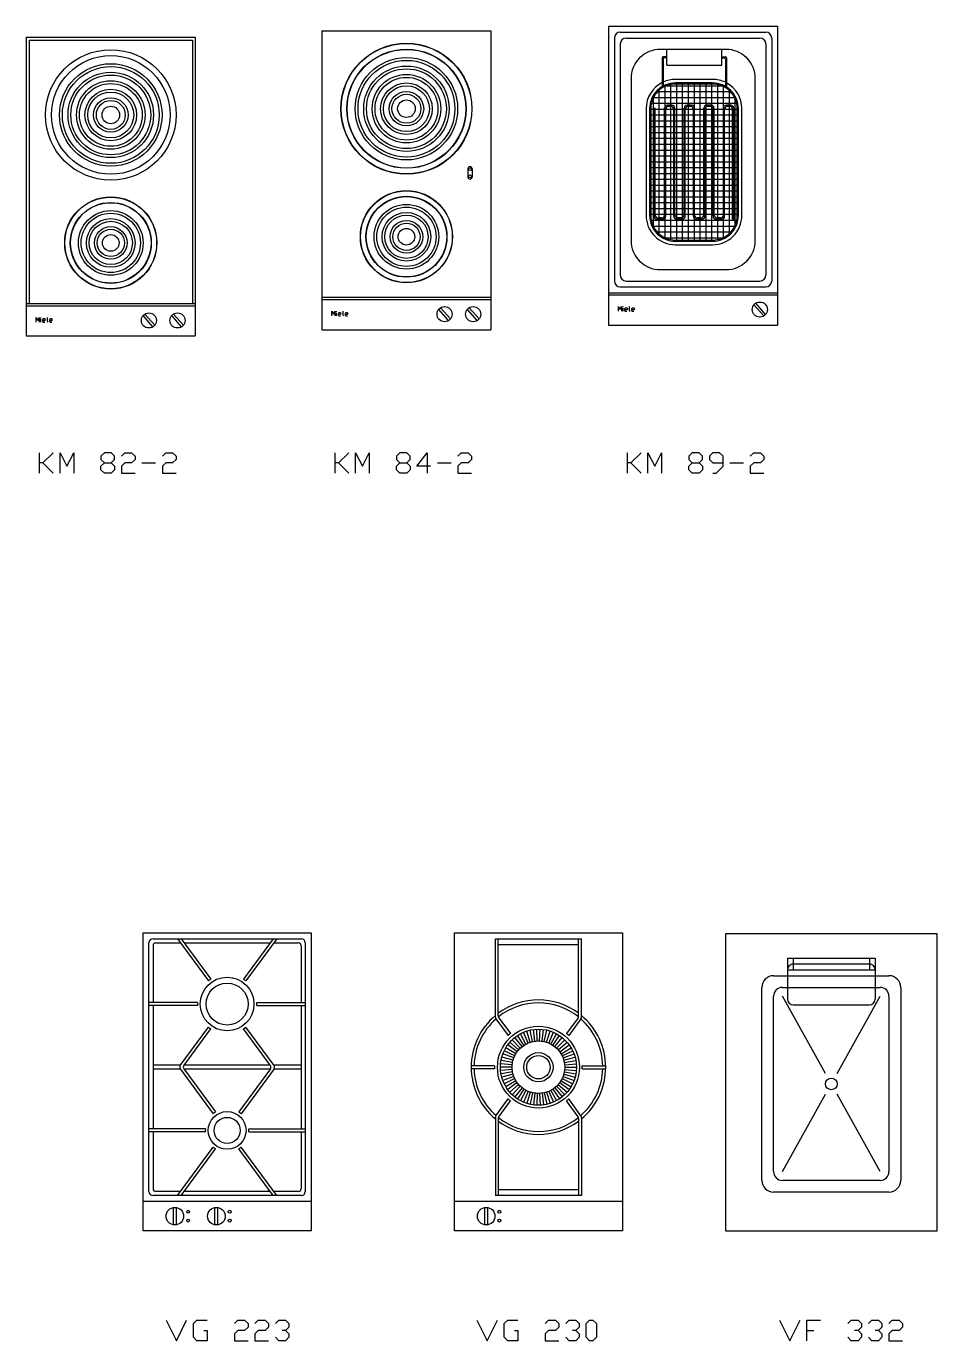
# Model space of a CAD drawing. Header units: inches. Extents: x 6 to 779, y -1361 to -812.
# Drawn here: x 608.1 to 763.7, y -1036.7 to -811.9 of the extents above; entities that cross this region are included whole.
import ezdxf

# ---------------------------------------------------------------- set-up
doc = ezdxf.new("R2010")
doc.units = ezdxf.units.IN
doc.header["$MEASUREMENT"] = 0
for name, color, linetype in [('CABS', 7, 'Continuous'), ('Text', 6, 'Continuous'), ('WALLS', 5, 'Continuous')]:
    doc.layers.add(name, color=color, linetype=linetype)

msp = doc.modelspace()

# ---------------------------------------------------------------- linework, layer by layer
at = {"layer": 'CABS', "color": 7}
for p, q in [((608.09, -813.74), (608.09, -864.86)), ((608.09, -813.74), (636.98, -813.74)), ((636.98, -813.74), (636.98, -864.86)), ((658.64, -812.68), (658.64, -863.79)), ((658.64, -812.68), (687.53, -812.68)), ((687.53, -812.68), (687.53, -863.79)), ((683.59, -836.26), (683.59, -837.67)), ((684.31, -836.26), (684.31, -837.67)), ((710.64, -855.46), (733.53, -855.46)), ((658.64, -858.25), (687.53, -858.25)), ((707.64, -857.46), (736.53, -857.46)), ((608.09, -859.31), (636.98, -859.31)), ((608.09, -864.86), (636.98, -864.86)), ((658.64, -863.79), (687.53, -863.79)), ((628.06, -1017.94), (628.06, -966.98)), ((628.06, -966.98), (656.79, -966.98)), ((629.06, -1011.23), (629.06, -968.68)), ((629.76, -967.98), (655.09, -967.98)), ((630.26, -968.68), (634.45, -968.68)), ((633.94, -967.98), (639.22, -975.19)), ((634.55, -967.98), (639.62, -974.9)), ((635.07, -968.68), (649.78, -968.68)), ((650.29, -967.98), (645.23, -974.9)), ((650.91, -967.98), (645.63, -975.19)), ((650.4, -968.68), (654.59, -968.68)), ((655.79, -968.68), (655.79, -1011.23)), ((656.79, -966.98), (656.79, -1017.94)), ((681.29, -1017.94), (681.29, -966.98)), ((681.29, -966.98), (710.02, -966.98)), ((688.29, -967.98), (703.02, -967.98)), ((688.29, -981.37), (688.29, -967.98)), ((688.79, -981.2), (688.79, -967.98)), ((688.79, -968.98), (702.52, -968.98)), ((702.52, -981.2), (702.52, -967.98)), ((703.02, -981.37), (703.02, -967.98)), ((710.02, -966.98), (710.02, -1017.94)), ((727.71, -1018.03), (727.71, -967.08)), ((727.71, -967.08), (763.75, -967.08)), ((763.75, -967.08), (763.75, -1018.03)), ((629.76, -969.18), (629.76, -978.9)), ((655.09, -969.18), (655.09, -978.9)), ((738.23, -971.3), (753.23, -971.3)), ((738.23, -971.3), (738.23, -978.3)), ((739.23, -971.3), (739.23, -973.3)), ((752.23, -971.3), (752.23, -973.3)), ((753.23, -971.3), (753.23, -978.3)), ((738.23, -973.3), (753.23, -973.3)), ((739.23, -972.3), (752.23, -972.3)), ((735.86, -974.3), (755.59, -974.3)), ((733.86, -1009.32), (733.86, -976.3)), ((735.86, -1007.82), (735.86, -977.8)), ((737.36, -976.3), (754.09, -976.3)), ((755.59, -977.8), (755.59, -1007.82)), ((757.59, -976.3), (757.59, -1009.32)), ((637.34, -978.9), (629.06, -978.9)), ((637.34, -979.4), (629.06, -979.4)), ((629.76, -979.4), (629.76, -1000.52)), ((647.51, -978.9), (655.79, -978.9)), ((647.51, -979.4), (655.79, -979.4)), ((655.09, -979.4), (655.09, -1000.52)), ((739.23, -979.3), (752.23, -979.3)), ((688.38, -981.66), (690.48, -984.53)), ((688.88, -981.5), (690.86, -984.19)), ((702.42, -981.5), (700.45, -984.19)), ((702.92, -981.66), (700.82, -984.53)), ((634.41, -989.66), (639.22, -983.1)), ((635.07, -989.61), (639.62, -983.4)), ((649.78, -989.61), (645.23, -983.4)), ((650.44, -989.66), (645.63, -983.1)), ((692.85, -986.44), (691.6, -984.88)), ((693.17, -986.2), (692.07, -984.53)), ((693.52, -986), (692.57, -984.24)), ((693.88, -985.82), (693.1, -983.98)), ((694.26, -985.68), (693.64, -983.78)), ((694.65, -985.57), (694.21, -983.62)), ((695.05, -985.5), (694.78, -983.52)), ((695.45, -985.46), (695.36, -983.47)), ((695.86, -985.46), (695.95, -983.47)), ((696.26, -985.5), (696.53, -983.52)), ((696.65, -985.57), (697.1, -983.62)), ((697.04, -985.68), (697.66, -983.78)), ((697.42, -985.82), (698.21, -983.98)), ((697.79, -986), (698.73, -984.24)), ((698.13, -986.2), (699.23, -984.53)), ((698.46, -986.44), (699.71, -984.88)), ((691.6, -988.01), (689.8, -987.14)), ((691.79, -987.65), (690.07, -986.63)), ((692.01, -987.31), (690.39, -986.14)), ((692.26, -987), (690.76, -985.68)), ((692.54, -986.71), (691.16, -985.26)), ((698.76, -986.71), (700.15, -985.26)), ((699.04, -987), (700.55, -985.68)), ((699.29, -987.31), (700.91, -986.14)), ((699.52, -987.65), (701.23, -986.63)), ((699.71, -988.01), (701.51, -987.14)), ((691.17, -989.56), (689.18, -989.38)), ((691.23, -989.16), (689.26, -988.8)), ((691.32, -988.76), (689.39, -988.23)), ((691.44, -988.38), (689.57, -987.68)), ((699.87, -988.38), (701.74, -987.68)), ((699.99, -988.76), (701.92, -988.23)), ((700.08, -989.16), (702.05, -988.8)), ((700.14, -989.56), (702.13, -989.38)), ((634.45, -989.61), (629.76, -989.61)), ((634.45, -990.31), (629.76, -990.31)), ((634.41, -990.26), (640.02, -997.92)), ((635.03, -990.26), (640.43, -997.62)), ((649.78, -989.61), (635.07, -989.61)), ((649.78, -990.31), (635.07, -990.31)), ((649.82, -990.26), (644.42, -997.62)), ((650.44, -990.26), (644.83, -997.92)), ((655.09, -989.61), (650.4, -989.61)), ((655.09, -990.31), (650.4, -990.31)), ((688.16, -989.71), (684.15, -989.71)), ((688.16, -990.21), (684.15, -990.21)), ((691.15, -989.96), (689.15, -989.96)), ((691.17, -990.36), (689.18, -990.54)), ((691.23, -990.76), (689.26, -991.12)), ((691.32, -991.16), (689.39, -991.69)), ((691.44, -991.54), (689.57, -992.24)), ((699.87, -991.54), (701.74, -992.24)), ((699.99, -991.16), (701.92, -991.69)), ((700.08, -990.76), (702.05, -991.12)), ((700.14, -990.36), (702.13, -990.54)), ((700.15, -989.96), (702.15, -989.96)), ((703.15, -989.71), (707.15, -989.71)), ((703.15, -990.21), (707.15, -990.21)), ((691.6, -991.91), (689.8, -992.78)), ((691.79, -992.27), (690.07, -993.29)), ((692.01, -992.6), (690.39, -993.78)), ((692.26, -992.92), (690.76, -994.24)), ((692.54, -993.21), (691.16, -994.66)), ((692.85, -993.48), (691.6, -995.04)), ((693.17, -993.72), (692.07, -995.38)), ((698.13, -993.72), (699.23, -995.38)), ((698.46, -993.48), (699.71, -995.04)), ((698.76, -993.21), (700.15, -994.66)), ((699.04, -992.92), (700.55, -994.24)), ((699.29, -992.6), (700.91, -993.78)), ((699.52, -992.27), (701.23, -993.29)), ((699.71, -991.91), (701.51, -992.78)), ((688.38, -998.26), (690.48, -995.39)), ((688.88, -998.42), (690.86, -995.73)), ((693.52, -993.92), (692.57, -995.68)), ((693.88, -994.1), (693.1, -995.94)), ((694.26, -994.24), (693.64, -996.14)), ((694.65, -994.35), (694.21, -996.3)), ((695.05, -994.42), (694.78, -996.4)), ((695.45, -994.46), (695.36, -996.45)), ((695.86, -994.46), (695.95, -996.45)), ((696.26, -994.42), (696.53, -996.4)), ((696.65, -994.35), (697.1, -996.3)), ((697.04, -994.24), (697.66, -996.14)), ((697.42, -994.1), (698.21, -995.94)), ((697.79, -993.92), (698.73, -995.68)), ((702.42, -998.42), (700.45, -995.73)), ((702.92, -998.26), (700.82, -995.39)), ((638.7, -1000.52), (629.06, -1000.52)), ((646.14, -1000.52), (655.79, -1000.52)), ((688.29, -998.55), (688.29, -1011.93)), ((688.79, -998.72), (688.79, -1011.93)), ((702.52, -998.72), (702.52, -1011.93)), ((703.02, -998.55), (703.02, -1011.93)), ((638.7, -1001.02), (629.06, -1001.02)), ((629.76, -1001.02), (629.76, -1010.73)), ((646.14, -1001.02), (655.79, -1001.02)), ((655.09, -1001.02), (655.09, -1010.73)), ((633.94, -1011.93), (640.02, -1003.63)), ((634.55, -1011.93), (640.43, -1003.92)), ((650.29, -1011.93), (644.42, -1003.92)), ((650.91, -1011.93), (644.83, -1003.63)), ((754.09, -1009.32), (737.36, -1009.32)), ((634.45, -1011.23), (630.26, -1011.23)), ((649.78, -1011.23), (635.07, -1011.23)), ((654.59, -1011.23), (650.4, -1011.23)), ((702.52, -1010.93), (688.79, -1010.93)), ((755.59, -1011.32), (735.86, -1011.32)), ((656.79, -1012.93), (628.06, -1012.93)), ((655.09, -1011.93), (629.76, -1011.93)), ((633.24, -1016.92), (633.24, -1013.96)), ((633.74, -1016.92), (633.74, -1013.96)), ((640.34, -1016.92), (640.34, -1013.96)), ((640.84, -1016.92), (640.84, -1013.96)), ((710.02, -1012.93), (681.29, -1012.93)), ((686.47, -1016.92), (686.47, -1013.96)), ((686.97, -1016.92), (686.97, -1013.96)), ((703.02, -1011.93), (688.29, -1011.93)), ((656.79, -1017.94), (628.06, -1017.94)), ((710.02, -1017.94), (681.29, -1017.94)), ((763.75, -1018.03), (727.71, -1018.03))]:
    msp.add_line(p, q, dxfattribs=at)
at = {"layer": 'CABS'}
for p, q in [((707.64, -811.89), (736.53, -811.89)), ((707.64, -811.89), (707.64, -863)), ((710.64, -813.89), (733.53, -813.89)), ((736.53, -811.89), (736.53, -863)), ((709.64, -814.89), (709.64, -854.46)), ((717.61, -818.51), (717.61, -815.84)), ((726.99, -818.51), (726.99, -815.84)), ((734.53, -814.89), (734.53, -854.46)), ((716.78, -817.3), (716.79, -822.2)), ((717.61, -817.1), (716.98, -817.1)), ((716.98, -817.5), (716.99, -822.09)), ((717.61, -817.3), (717.18, -817.3)), ((726.99, -817.1), (727.62, -817.1)), ((726.99, -817.3), (727.42, -817.3)), ((727.62, -817.5), (727.61, -822.15)), ((727.82, -817.3), (727.81, -822.27)), ((717.61, -818.51), (726.99, -818.51)), ((630.04, -863.03), (628.35, -861.12)), ((634.94, -863.03), (633.25, -861.12)), ((680.29, -862.23), (678.6, -860.32)), ((680.59, -861.96), (678.9, -860.06)), ((685.19, -862.23), (683.5, -860.32)), ((685.49, -861.96), (683.8, -860.06)), ((734.19, -861.44), (732.5, -859.53)), ((734.49, -861.17), (732.8, -859.27)), ((629.74, -863.29), (628.05, -861.39)), ((634.64, -863.29), (632.95, -861.39)), ((707.64, -863), (736.53, -863))]:
    msp.add_line(p, q, dxfattribs=at)
at = {"layer": 'CABS', "color": 8}
for p, q in [((708.64, -813.89), (708.64, -855.46)), ((709.64, -812.89), (734.53, -812.89)), ((735.53, -813.89), (735.53, -855.46)), ((608.59, -814.24), (608.59, -859.31)), ((608.59, -814.24), (636.48, -814.24)), ((636.48, -814.24), (636.48, -859.31)), ((716.25, -822.85), (716.25, -847.37)), ((717.25, -822.18), (717.25, -848.04)), ((717.25, -822.18), (717.25, -848.04)), ((727.09, -822.11), (717.4, -822.11)), ((718.25, -821.85), (718.25, -848.38)), ((719.25, -821.77), (719.25, -848.46)), ((720.25, -821.77), (720.25, -848.46)), ((721.25, -821.77), (721.25, -848.46)), ((722.25, -821.77), (722.25, -848.46)), ((723.25, -821.77), (723.25, -848.46)), ((724.25, -821.77), (724.25, -848.46)), ((725.25, -821.77), (725.25, -848.46)), ((726.25, -821.85), (726.25, -848.38)), ((727.25, -822.18), (727.25, -848.04)), ((728.25, -822.85), (728.25, -847.37)), ((729.54, -825.11), (714.95, -825.11)), ((715.25, -824.22), (715.25, -846.01)), ((729.2, -824.11), (715.3, -824.11)), ((728.51, -823.11), (715.98, -823.11)), ((729.25, -824.22), (729.25, -846.01)), ((729.63, -826.11), (714.86, -826.11)), ((729.63, -827.11), (714.86, -827.11)), ((729.63, -828.11), (714.86, -828.11)), ((729.63, -829.11), (714.86, -829.11)), ((729.63, -830.11), (714.86, -830.11)), ((729.63, -831.11), (714.86, -831.11)), ((729.63, -832.11), (714.86, -832.11)), ((729.63, -833.11), (714.86, -833.11)), ((729.63, -834.11), (714.86, -834.11)), ((729.63, -835.11), (714.86, -835.11)), ((729.63, -836.11), (714.86, -836.11)), ((729.63, -837.11), (714.86, -837.11)), ((729.63, -838.11), (714.86, -838.11)), ((729.63, -839.11), (714.86, -839.11)), ((729.63, -840.11), (714.86, -840.11)), ((729.63, -841.11), (714.86, -841.11)), ((729.63, -842.11), (714.86, -842.11)), ((729.63, -843.11), (714.86, -843.11)), ((729.63, -844.11), (714.86, -844.11)), ((729.54, -845.11), (714.95, -845.11)), ((729.2, -846.11), (715.3, -846.11)), ((728.51, -847.11), (715.98, -847.11)), ((727.09, -848.11), (717.4, -848.11)), ((709.64, -856.46), (734.53, -856.46)), ((658.64, -858.63), (687.53, -858.63)), ((707.64, -857.84), (736.53, -857.84)), ((608.09, -859.7), (636.98, -859.7))]:
    msp.add_line(p, q, dxfattribs=at)
at = {"layer": 'CABS', "color": 1}
for p, q in [((715.43, -844.38), (715.43, -825.88)), ((715.43, -825.88), (715.63, -825.88)), ((715.63, -844.18), (715.63, -825.88)), ((717.21, -844.18), (717.21, -825.88)), ((717.41, -844.38), (717.41, -826.08)), ((718.48, -825.38), (717.71, -825.38)), ((718.28, -825.58), (717.91, -825.58)), ((718.78, -844.38), (718.78, -826.08)), ((718.98, -844.18), (718.98, -825.88)), ((720.56, -844.18), (720.56, -825.88)), ((720.76, -844.38), (720.76, -826.08)), ((721.84, -825.38), (721.06, -825.38)), ((721.64, -825.58), (721.26, -825.58)), ((722.14, -844.38), (722.14, -826.08)), ((722.34, -844.18), (722.34, -825.88)), ((723.92, -844.18), (723.92, -825.88)), ((724.12, -844.38), (724.12, -826.08)), ((725.2, -825.38), (724.42, -825.38)), ((725, -825.58), (724.62, -825.58)), ((725.5, -844.38), (725.5, -826.08)), ((725.7, -844.18), (725.7, -825.88)), ((727.28, -844.18), (727.28, -825.88)), ((727.48, -844.38), (727.48, -826.08)), ((728.56, -825.38), (727.78, -825.38)), ((728.36, -825.58), (727.98, -825.58)), ((728.86, -844.88), (728.86, -826.08)), ((729.06, -844.88), (729.06, -825.88)), ((716.91, -844.88), (715.93, -844.88)), ((716.71, -844.68), (716.13, -844.68)), ((720.26, -844.88), (719.28, -844.88)), ((720.06, -844.68), (719.48, -844.68)), ((723.62, -844.88), (722.64, -844.88)), ((723.42, -844.68), (722.84, -844.68)), ((726.98, -844.88), (726, -844.88)), ((726.78, -844.68), (726.2, -844.68)), ((729.06, -844.88), (728.86, -844.88))]:
    msp.add_line(p, q, dxfattribs=at)
at = {"layer": 'CABS'}
for points in [[(716.48, -853.51), (727.73, -853.51, 0.414214), (732.73, -848.51), (732.73, -820.84, 0.414214), (727.73, -815.84), (716.48, -815.84, 0.414214), (711.48, -820.84), (711.48, -848.51, 0.414214)], [(719.06, -848.66), (725.43, -848.66, 0.414214), (729.83, -844.26), (729.83, -825.97, 0.414214), (725.43, -821.57), (719.06, -821.57, 0.414214), (714.66, -825.97), (714.66, -844.26, 0.414214)], [(719.06, -848.46), (725.43, -848.46, 0.414214), (729.63, -844.26), (729.63, -825.97, 0.414214), (725.43, -821.77), (719.06, -821.77, 0.414214), (714.86, -825.97), (714.86, -844.26, 0.414214)]]:
    msp.add_lwpolyline(points, format="xyb", close=True, dxfattribs=at)
for points in [[(716.79, -821.52, 0.281462), (714.06, -825.97), (714.06, -844.26, 0.414214), (719.06, -849.26), (725.43, -849.26, 0.414214), (730.43, -844.26), (730.43, -825.97, 0.275067), (727.81, -821.57, 0.275067)], [(727.61, -821.47, 0.11352), (725.43, -820.97), (719.06, -820.97, 0.107643), (716.98, -821.42)]]:
    msp.add_lwpolyline(points, format="xyb", dxfattribs=at)
at = {"layer": 'CABS', "color": 1}
for points in [[(660.33, -861.42, 0), (660.33, -860.62, 0)], [(660.33, -860.62, 0), (660.59, -861.15, 0)], [(660.59, -861.15, 0), (660.86, -860.62, 0)], [(660.86, -860.62, 0), (660.86, -861.42, 0)], [(661.13, -860.75, 0), (661.13, -860.62, 0)], [(661.13, -861.42, 0), (661.13, -860.89, 0)], [(661.53, -860.89, 0), (661.39, -861.02, 0)], [(661.39, -861.02, 0), (661.39, -861.29, 0)], [(661.39, -861.15, 0), (661.79, -861.15, 0)], [(661.79, -860.89, 0), (661.53, -860.89, 0)], [(661.93, -861.02, 0), (661.79, -860.89, 0)], [(661.79, -861.15, 0), (661.93, -861.02, 0)], [(662.19, -860.62, 0), (662.19, -861.29, 0)], [(662.73, -860.89, 0), (662.59, -861.02, 0)], [(662.59, -861.02, 0), (662.59, -861.29, 0)], [(662.59, -861.15, 0), (662.99, -861.15, 0)], [(662.99, -860.89, 0), (662.73, -860.89, 0)], [(663.13, -861.02, 0), (662.99, -860.89, 0)], [(662.99, -861.15, 0), (663.13, -861.02, 0)], [(709.33, -860.63, 0), (709.33, -859.83, 0)], [(709.33, -859.83, 0), (709.59, -860.36, 0)], [(709.59, -860.36, 0), (709.86, -859.83, 0)], [(709.86, -859.83, 0), (709.86, -860.63, 0)], [(710.13, -859.96, 0), (710.13, -859.83, 0)], [(710.13, -860.63, 0), (710.13, -860.09, 0)], [(710.53, -860.09, 0), (710.39, -860.23, 0)], [(710.39, -860.23, 0), (710.39, -860.49, 0)], [(710.39, -860.36, 0), (710.79, -860.36, 0)], [(710.39, -860.49, 0), (710.53, -860.63, 0)], [(710.79, -860.09, 0), (710.53, -860.09, 0)], [(710.53, -860.63, 0), (710.79, -860.63, 0)], [(710.93, -860.23, 0), (710.79, -860.09, 0)], [(710.79, -860.36, 0), (710.93, -860.23, 0)], [(711.19, -859.83, 0), (711.19, -860.49, 0)], [(711.19, -860.49, 0), (711.33, -860.63, 0)], [(711.73, -860.09, 0), (711.59, -860.23, 0)], [(711.59, -860.23, 0), (711.59, -860.49, 0)], [(711.59, -860.36, 0), (711.99, -860.36, 0)], [(711.59, -860.49, 0), (711.73, -860.63, 0)], [(711.99, -860.09, 0), (711.73, -860.09, 0)], [(711.73, -860.63, 0), (711.99, -860.63, 0)], [(712.13, -860.23, 0), (711.99, -860.09, 0)], [(711.99, -860.36, 0), (712.13, -860.23, 0)], [(609.78, -862.48, 0), (609.78, -861.68, 0)], [(609.78, -861.68, 0), (610.04, -862.22, 0)], [(610.04, -862.22, 0), (610.31, -861.68, 0)], [(610.31, -861.68, 0), (610.31, -862.48, 0)], [(610.58, -861.82, 0), (610.58, -861.68, 0)], [(610.58, -862.48, 0), (610.58, -861.95, 0)], [(610.98, -861.95, 0), (610.84, -862.08, 0)], [(610.84, -862.08, 0), (610.84, -862.35, 0)], [(610.84, -862.22, 0), (611.24, -862.22, 0)], [(610.84, -862.35, 0), (610.98, -862.48, 0)], [(611.24, -861.95, 0), (610.98, -861.95, 0)], [(610.98, -862.48, 0), (611.24, -862.48, 0)], [(611.38, -862.08, 0), (611.24, -861.95, 0)], [(611.24, -862.22, 0), (611.38, -862.08, 0)], [(611.64, -861.68, 0), (611.64, -862.35, 0)], [(611.64, -862.35, 0), (611.78, -862.48, 0)], [(612.18, -861.95, 0), (612.04, -862.08, 0)], [(612.04, -862.08, 0), (612.04, -862.35, 0)], [(612.04, -862.22, 0), (612.44, -862.22, 0)], [(612.04, -862.35, 0), (612.18, -862.48, 0)], [(612.44, -861.95, 0), (612.18, -861.95, 0)], [(612.18, -862.48, 0), (612.44, -862.48, 0)], [(612.58, -862.08, 0), (612.44, -861.95, 0)], [(612.44, -862.22, 0), (612.58, -862.08, 0)], [(661.39, -861.29, 0), (661.53, -861.42, 0)], [(661.53, -861.42, 0), (661.79, -861.42, 0)], [(662.19, -861.29, 0), (662.33, -861.42, 0)], [(662.59, -861.29, 0), (662.73, -861.42, 0)], [(662.73, -861.42, 0), (662.99, -861.42, 0)]]:
    msp.add_polyline3d(points, dxfattribs=at)
at = {"layer": 'CABS'}
for points in [[(610.35, -888.33, 0), (610.35, -884.83, 0)], [(612.69, -884.83, 0), (610.94, -886.58, 0)], [(613.85, -888.33, 0), (613.85, -884.83, 0)], [(613.85, -884.83, 0), (615.02, -887.16, 0)], [(615.02, -887.16, 0), (616.19, -884.83, 0)], [(616.19, -884.83, 0), (616.19, -888.33, 0)], [(621.44, -884.83, 0), (620.85, -885.41, 0)], [(620.85, -885.41, 0), (620.85, -886, 0)], [(622.6, -884.83, 0), (621.44, -884.83, 0)], [(623.19, -885.41, 0), (622.6, -884.83, 0)], [(623.19, -886, 0), (623.19, -885.41, 0)], [(624.35, -885.41, 0), (624.94, -884.83, 0)], [(624.94, -884.83, 0), (626.1, -884.83, 0)], [(626.1, -884.83, 0), (626.69, -885.41, 0)], [(626.69, -885.41, 0), (626.69, -886, 0)], [(631.35, -885.41, 0), (631.94, -884.83, 0)], [(631.94, -884.83, 0), (633.1, -884.83, 0)], [(633.1, -884.83, 0), (633.69, -885.41, 0)], [(633.69, -885.41, 0), (633.69, -886, 0)], [(660.88, -888.33, 0), (660.88, -884.83, 0)], [(663.21, -884.83, 0), (661.46, -886.58, 0)], [(664.38, -888.33, 0), (664.38, -884.83, 0)], [(664.38, -884.83, 0), (665.55, -887.16, 0)], [(665.55, -887.16, 0), (666.71, -884.83, 0)], [(666.71, -884.83, 0), (666.71, -888.33, 0)], [(671.96, -884.83, 0), (671.38, -885.41, 0)], [(671.38, -885.41, 0), (671.38, -886, 0)], [(673.13, -884.83, 0), (671.96, -884.83, 0)], [(673.71, -885.41, 0), (673.13, -884.83, 0)], [(673.71, -886, 0), (673.71, -885.41, 0)], [(674.88, -887.16, 0), (676.63, -884.83, 0)], [(676.63, -884.83, 0), (676.63, -888.33, 0)], [(681.88, -885.41, 0), (682.46, -884.83, 0)], [(682.46, -884.83, 0), (683.63, -884.83, 0)], [(683.63, -884.83, 0), (684.21, -885.41, 0)], [(684.21, -885.41, 0), (684.21, -886, 0)], [(710.88, -888.33, 0), (710.88, -884.83, 0)], [(713.21, -884.83, 0), (711.46, -886.58, 0)], [(714.38, -888.33, 0), (714.38, -884.83, 0)], [(714.38, -884.83, 0), (715.54, -887.16, 0)], [(715.54, -887.16, 0), (716.71, -884.83, 0)], [(716.71, -884.83, 0), (716.71, -888.33, 0)], [(721.96, -884.83, 0), (721.38, -885.41, 0)], [(721.38, -885.41, 0), (721.38, -886, 0)], [(723.13, -884.83, 0), (721.96, -884.83, 0)], [(723.71, -885.41, 0), (723.13, -884.83, 0)], [(723.71, -886, 0), (723.71, -885.41, 0)], [(725.46, -884.83, 0), (724.88, -885.41, 0)], [(724.88, -885.41, 0), (724.88, -886, 0)], [(726.63, -884.83, 0), (725.46, -884.83, 0)], [(727.21, -885.41, 0), (726.63, -884.83, 0)], [(727.21, -887.16, 0), (727.21, -885.41, 0)], [(731.88, -885.41, 0), (732.46, -884.83, 0)], [(732.46, -884.83, 0), (733.63, -884.83, 0)], [(733.63, -884.83, 0), (734.21, -885.41, 0)], [(734.21, -885.41, 0), (734.21, -886, 0)], [(610.94, -886.58, 0), (610.35, -886.58, 0)], [(610.94, -886.58, 0), (612.69, -888.33, 0)], [(620.85, -886, 0), (621.44, -886.58, 0)], [(620.85, -887.16, 0), (621.44, -886.58, 0)], [(620.85, -887.75, 0), (620.85, -887.16, 0)], [(621.44, -888.33, 0), (620.85, -887.75, 0)], [(621.44, -886.58, 0), (622.6, -886.58, 0)], [(622.6, -886.58, 0), (623.19, -886, 0)], [(622.6, -886.58, 0), (623.19, -887.16, 0)], [(623.19, -887.75, 0), (622.6, -888.33, 0)], [(623.19, -887.16, 0), (623.19, -887.75, 0)], [(624.94, -886.58, 0), (624.35, -887.16, 0)], [(624.35, -887.16, 0), (624.35, -888.33, 0)], [(626.1, -886.58, 0), (624.94, -886.58, 0)], [(626.69, -886, 0), (626.1, -886.58, 0)], [(627.85, -886.58, 0), (630.19, -886.58, 0)], [(631.94, -886.58, 0), (631.35, -887.16, 0)], [(631.35, -887.16, 0), (631.35, -888.33, 0)], [(633.1, -886.58, 0), (631.94, -886.58, 0)], [(633.69, -886, 0), (633.1, -886.58, 0)], [(661.46, -886.58, 0), (660.88, -886.58, 0)], [(661.46, -886.58, 0), (663.21, -888.33, 0)], [(671.38, -886, 0), (671.96, -886.58, 0)], [(671.38, -887.16, 0), (671.96, -886.58, 0)], [(671.38, -887.75, 0), (671.38, -887.16, 0)], [(671.96, -888.33, 0), (671.38, -887.75, 0)], [(671.96, -886.58, 0), (673.13, -886.58, 0)], [(673.13, -886.58, 0), (673.71, -886, 0)], [(673.13, -886.58, 0), (673.71, -887.16, 0)], [(673.71, -887.75, 0), (673.13, -888.33, 0)], [(673.71, -887.16, 0), (673.71, -887.75, 0)], [(677.21, -887.16, 0), (674.88, -887.16, 0)], [(678.38, -886.58, 0), (680.71, -886.58, 0)], [(682.46, -886.58, 0), (681.88, -887.16, 0)], [(681.88, -887.16, 0), (681.88, -888.33, 0)], [(683.63, -886.58, 0), (682.46, -886.58, 0)], [(684.21, -886, 0), (683.63, -886.58, 0)], [(711.46, -886.58, 0), (710.88, -886.58, 0)], [(711.46, -886.58, 0), (713.21, -888.33, 0)], [(721.38, -886, 0), (721.96, -886.58, 0)], [(721.38, -887.16, 0), (721.96, -886.58, 0)], [(721.38, -887.75, 0), (721.38, -887.16, 0)], [(721.96, -888.33, 0), (721.38, -887.75, 0)], [(721.96, -886.58, 0), (723.13, -886.58, 0)], [(723.13, -886.58, 0), (723.71, -886, 0)], [(723.13, -886.58, 0), (723.71, -887.16, 0)], [(723.71, -887.75, 0), (723.13, -888.33, 0)], [(723.71, -887.16, 0), (723.71, -887.75, 0)], [(724.88, -886, 0), (725.46, -886.58, 0)], [(725.46, -886.58, 0), (727.21, -886.58, 0)], [(726.04, -888.33, 0), (727.21, -887.16, 0)], [(728.38, -886.58, 0), (730.71, -886.58, 0)], [(732.46, -886.58, 0), (731.88, -887.16, 0)], [(731.88, -887.16, 0), (731.88, -888.33, 0)], [(733.63, -886.58, 0), (732.46, -886.58, 0)], [(734.21, -886, 0), (733.63, -886.58, 0)], [(622.6, -888.33, 0), (621.44, -888.33, 0)], [(624.35, -888.33, 0), (626.69, -888.33, 0)], [(631.35, -888.33, 0), (633.69, -888.33, 0)], [(673.13, -888.33, 0), (671.96, -888.33, 0)], [(681.88, -888.33, 0), (684.21, -888.33, 0)], [(723.13, -888.33, 0), (721.96, -888.33, 0)], [(725.46, -888.33, 0), (726.04, -888.33, 0)], [(731.88, -888.33, 0), (734.21, -888.33, 0)], [(632, -1033.25, 0), (633.75, -1036.75, 0)], [(633.75, -1036.75, 0), (635.5, -1033.25, 0)], [(636.67, -1033.83, 0), (637.25, -1033.25, 0)], [(636.67, -1036.16, 0), (636.67, -1033.83, 0)], [(637.25, -1033.25, 0), (639, -1033.25, 0)], [(643.67, -1033.83, 0), (644.25, -1033.25, 0)], [(644.25, -1033.25, 0), (645.42, -1033.25, 0)], [(645.42, -1033.25, 0), (646, -1033.83, 0)], [(646, -1033.83, 0), (646, -1034.41, 0)], [(647.17, -1033.83, 0), (647.75, -1033.25, 0)], [(647.75, -1033.25, 0), (648.92, -1033.25, 0)], [(648.92, -1033.25, 0), (649.5, -1033.83, 0)], [(649.5, -1033.83, 0), (649.5, -1034.41, 0)], [(650.67, -1033.83, 0), (651.25, -1033.25, 0)], [(651.25, -1033.25, 0), (652.42, -1033.25, 0)], [(652.42, -1033.25, 0), (653, -1033.83, 0)], [(653, -1033.83, 0), (653, -1034.41, 0)], [(685.14, -1033.25, 0), (686.89, -1036.75, 0)], [(686.89, -1036.75, 0), (688.64, -1033.25, 0)], [(689.81, -1033.83, 0), (690.39, -1033.25, 0)], [(689.81, -1036.16, 0), (689.81, -1033.83, 0)], [(690.39, -1033.25, 0), (692.14, -1033.25, 0)], [(696.81, -1033.83, 0), (697.39, -1033.25, 0)], [(697.39, -1033.25, 0), (698.56, -1033.25, 0)], [(698.56, -1033.25, 0), (699.14, -1033.83, 0)], [(699.14, -1033.83, 0), (699.14, -1034.41, 0)], [(700.31, -1033.83, 0), (700.89, -1033.25, 0)], [(700.89, -1033.25, 0), (702.06, -1033.25, 0)], [(702.06, -1033.25, 0), (702.64, -1033.83, 0)], [(702.64, -1033.83, 0), (702.64, -1034.41, 0)], [(703.81, -1033.83, 0), (704.39, -1033.25, 0)], [(703.81, -1036.16, 0), (703.81, -1033.83, 0)], [(704.39, -1033.25, 0), (704.98, -1033.25, 0)], [(704.98, -1033.25, 0), (705.56, -1033.83, 0)], [(705.56, -1033.83, 0), (705.56, -1036.16, 0)], [(736.89, -1033.25, 0), (738.64, -1036.75, 0)], [(738.64, -1036.75, 0), (740.39, -1033.25, 0)], [(741.56, -1036.75, 0), (741.56, -1033.25, 0)], [(741.56, -1033.25, 0), (743.89, -1033.25, 0)], [(748.56, -1033.83, 0), (749.14, -1033.25, 0)], [(749.14, -1033.25, 0), (750.31, -1033.25, 0)], [(750.31, -1033.25, 0), (750.89, -1033.83, 0)], [(750.89, -1033.83, 0), (750.89, -1034.41, 0)], [(752.06, -1033.83, 0), (752.64, -1033.25, 0)], [(752.64, -1033.25, 0), (753.81, -1033.25, 0)], [(753.81, -1033.25, 0), (754.39, -1033.83, 0)], [(754.39, -1033.83, 0), (754.39, -1034.41, 0)], [(755.56, -1033.83, 0), (756.14, -1033.25, 0)], [(756.14, -1033.25, 0), (757.31, -1033.25, 0)], [(757.31, -1033.25, 0), (757.89, -1033.83, 0)], [(757.89, -1033.83, 0), (757.89, -1034.41, 0)], [(637.25, -1036.75, 0), (636.67, -1036.16, 0)], [(638.42, -1035, 0), (639, -1035, 0)], [(639, -1035, 0), (639, -1036.75, 0)], [(644.25, -1035, 0), (643.67, -1035.58, 0)], [(643.67, -1035.58, 0), (643.67, -1036.75, 0)], [(645.42, -1035, 0), (644.25, -1035, 0)], [(646, -1034.41, 0), (645.42, -1035, 0)], [(647.75, -1035, 0), (647.17, -1035.58, 0)], [(647.17, -1035.58, 0), (647.17, -1036.75, 0)], [(648.92, -1035, 0), (647.75, -1035, 0)], [(649.5, -1034.41, 0), (648.92, -1035, 0)], [(651.25, -1036.75, 0), (650.67, -1036.16, 0)], [(652.42, -1035, 0), (651.84, -1035, 0)], [(653, -1034.41, 0), (652.42, -1035, 0)], [(652.42, -1035, 0), (653, -1035.58, 0)], [(653, -1036.16, 0), (652.42, -1036.75, 0)], [(653, -1035.58, 0), (653, -1036.16, 0)], [(690.39, -1036.75, 0), (689.81, -1036.16, 0)], [(691.56, -1035, 0), (692.14, -1035, 0)], [(692.14, -1035, 0), (692.14, -1036.75, 0)], [(697.39, -1035, 0), (696.81, -1035.58, 0)], [(696.81, -1035.58, 0), (696.81, -1036.75, 0)], [(698.56, -1035, 0), (697.39, -1035, 0)], [(699.14, -1034.41, 0), (698.56, -1035, 0)], [(700.89, -1036.75, 0), (700.31, -1036.16, 0)], [(702.06, -1035, 0), (701.48, -1035, 0)], [(702.64, -1034.41, 0), (702.06, -1035, 0)], [(702.06, -1035, 0), (702.64, -1035.58, 0)], [(702.64, -1036.16, 0), (702.06, -1036.75, 0)], [(702.64, -1035.58, 0), (702.64, -1036.16, 0)], [(704.39, -1036.75, 0), (703.81, -1036.16, 0)], [(705.56, -1036.16, 0), (704.98, -1036.75, 0)], [(741.56, -1035, 0), (742.72, -1035, 0)], [(749.14, -1036.75, 0), (748.56, -1036.16, 0)], [(750.31, -1035, 0), (749.72, -1035, 0)], [(750.89, -1034.41, 0), (750.31, -1035, 0)], [(750.31, -1035, 0), (750.89, -1035.58, 0)], [(750.89, -1036.16, 0), (750.31, -1036.75, 0)], [(750.89, -1035.58, 0), (750.89, -1036.16, 0)], [(752.64, -1036.75, 0), (752.06, -1036.16, 0)], [(753.81, -1035, 0), (753.22, -1035, 0)], [(754.39, -1034.41, 0), (753.81, -1035, 0)], [(753.81, -1035, 0), (754.39, -1035.58, 0)], [(754.39, -1036.16, 0), (753.81, -1036.75, 0)], [(754.39, -1035.58, 0), (754.39, -1036.16, 0)], [(756.14, -1035, 0), (755.56, -1035.58, 0)], [(755.56, -1035.58, 0), (755.56, -1036.75, 0)], [(757.31, -1035, 0), (756.14, -1035, 0)], [(757.89, -1034.41, 0), (757.31, -1035, 0)], [(639, -1036.75, 0), (637.25, -1036.75, 0)], [(643.67, -1036.75, 0), (646, -1036.75, 0)], [(647.17, -1036.75, 0), (649.5, -1036.75, 0)], [(652.42, -1036.75, 0), (651.25, -1036.75, 0)], [(692.14, -1036.75, 0), (690.39, -1036.75, 0)], [(696.81, -1036.75, 0), (699.14, -1036.75, 0)], [(702.06, -1036.75, 0), (700.89, -1036.75, 0)], [(704.98, -1036.75, 0), (704.39, -1036.75, 0)], [(750.31, -1036.75, 0), (749.14, -1036.75, 0)], [(753.81, -1036.75, 0), (752.64, -1036.75, 0)], [(755.56, -1036.75, 0), (757.89, -1036.75, 0)]]:
    msp.add_polyline3d(points, dxfattribs=at)
at = {"layer": 'CABS', "color": 8}
for centre, radius in [((622.53, -827.05), 11.16), ((673.08, -825.99), 11.16), ((673.08, -825.99), 10.14), ((622.53, -827.05), 10.14), ((673.08, -825.99), 8.76), ((673.08, -825.99), 8.28), ((673.08, -825.99), 7.31), ((673.08, -825.99), 6.83), ((673.08, -825.99), 5.86), ((673.08, -825.99), 5.37), ((673.08, -825.99), 4.41), ((673.08, -825.99), 3.92), ((673.08, -825.99), 2.95), ((673.08, -825.99), 2.47), ((673.08, -847.89), 7.84), ((622.53, -848.95), 7.88), ((622.53, -848.95), 7.84), ((622.53, -848.95), 6.92), ((622.53, -848.95), 6.88), ((673.08, -847.89), 6.88), ((673.08, -847.89), 5.53), ((673.08, -847.89), 5.07), ((673.08, -847.89), 4.16), ((673.08, -847.89), 3.7), ((673.08, -847.89), 2.79), ((673.08, -847.89), 2.33)]:
    msp.add_circle(centre, radius, dxfattribs=at)
at = {"layer": 'CABS', "color": 7}
for centre, radius in [((673.08, -825.99), 11.21), ((673.08, -825.99), 10.19), ((622.53, -827.05), 8.76), ((622.53, -827.05), 8.28), ((622.53, -827.05), 7.31), ((622.53, -827.05), 6.83), ((622.53, -827.05), 5.86), ((622.53, -827.05), 5.37), ((622.53, -827.05), 4.41), ((622.53, -827.05), 3.92), ((622.53, -827.05), 2.95), ((622.53, -827.05), 2.47), ((673.08, -825.99), 1.5), ((622.53, -827.05), 1.5), ((673.08, -847.89), 7.88), ((673.08, -847.89), 6.92), ((622.53, -848.95), 5.53), ((622.53, -848.95), 5.07), ((622.53, -848.95), 4.16), ((622.53, -848.95), 3.7), ((622.53, -848.95), 2.79), ((622.53, -848.95), 2.33), ((622.53, -848.95), 1.42), ((673.08, -847.89), 1.42), ((642.42, -979.15), 4.59), ((642.42, -979.15), 3.59), ((695.65, -989.96), 7), ((695.65, -989.96), 6.5), ((695.65, -989.96), 4.5), ((695.65, -989.96), 2.5), ((695.65, -989.96), 2), ((745.73, -992.81), 1), ((642.42, -1000.77), 3.23), ((642.42, -1000.77), 2.23), ((633.49, -1015.44), 1.5), ((640.59, -1015.44), 1.5), ((686.72, -1015.44), 1.5), ((635.76, -1014.69), 0.25), ((635.76, -1016.19), 0.25), ((642.86, -1014.69), 0.25), ((642.86, -1016.19), 0.25), ((688.98, -1014.69), 0.25), ((688.98, -1016.19), 0.25)]:
    msp.add_circle(centre, radius, dxfattribs=at)
at = {"layer": 'CABS'}
for centre in [(629.05, -862.21), (633.94, -862.21), (679.6, -861.14), (684.49, -861.14), (733.5, -860.35)]:
    msp.add_circle(centre, 1.29, dxfattribs=at)
at = {"layer": 'CABS', "color": 8}
for centre, start, end in [((709.64, -813.89), 90, 180), ((734.53, -813.89), 0, 90), ((709.64, -855.46), 180, 270), ((734.53, -855.46), 270, 0)]:
    msp.add_arc(centre, 1, start, end, dxfattribs=at)
at = {"layer": 'CABS'}
for centre, radius, start, end in [((710.64, -814.89), 1, 90, 180), ((733.53, -814.89), 1, 0, 90), ((716.98, -817.3), 0.2, 90, 180.0878), ((717.18, -817.5), 0.2, 90, 180.0878), ((727.42, -817.5), 0.2, 359.9122, 90), ((727.62, -817.3), 0.2, 359.9122, 90), ((710.64, -854.46), 1, 180, 270), ((733.53, -854.46), 1, 270, 0)]:
    msp.add_arc(centre, radius, start, end, dxfattribs=at)
at = {"layer": 'CABS', "color": 1}
for centre, start, end in [((717.71, -825.88), 90, 180), ((717.91, -826.08), 90, 180), ((718.28, -826.08), 0, 90), ((718.48, -825.88), 0, 90), ((721.06, -825.88), 90, 180), ((721.26, -826.08), 90, 180), ((721.64, -826.08), 0, 90), ((721.84, -825.88), 0, 90), ((724.42, -825.88), 90, 180), ((724.62, -826.08), 90, 180), ((725, -826.08), 0, 90), ((725.2, -825.88), 0, 90), ((727.78, -825.88), 90, 180), ((727.98, -826.08), 90, 180), ((728.36, -826.08), 0, 90), ((728.56, -825.88), 0, 90), ((715.93, -844.38), 180, 270), ((716.13, -844.18), 180, 270), ((716.71, -844.18), 270, 0), ((716.91, -844.38), 270, 0), ((719.28, -844.38), 180, 270), ((719.48, -844.18), 180, 270), ((720.06, -844.18), 270, 0), ((720.26, -844.38), 270, 0), ((722.64, -844.38), 180, 270), ((722.84, -844.18), 180, 270), ((723.42, -844.18), 270, 0), ((723.62, -844.38), 270, 0), ((726, -844.38), 180, 270), ((726.2, -844.18), 180, 270), ((726.78, -844.18), 270, 0), ((726.98, -844.38), 270, 0)]:
    msp.add_arc(centre, 0.5, start, end, dxfattribs=at)
at = {"layer": 'CABS', "color": 7}
for centre, radius, start, end in [((683.95, -836.26), 0.359, 0, 180), ((683.95, -837.67), 0.359, 180, 0), ((629.76, -968.68), 0.7, 90, 180), ((630.26, -969.18), 0.5, 90, 180), ((654.59, -969.18), 0.5, 0, 90), ((655.09, -968.68), 0.7, 0, 90), ((739.23, -973.3), 1, 90, 180), ((752.23, -973.3), 1, 0, 90), ((642.42, -979.15), 5.09, 123.4178, 129.049), ((642.42, -979.15), 5.09, 50.951, 56.5822), ((735.86, -976.3), 2, 90, 180), ((755.59, -976.3), 2, 0, 90), ((737.36, -977.8), 1.5, 90, 180), ((754.09, -977.8), 1.5, 0, 90), ((642.42, -979.15), 5.09, 177.1844, 182.8156), ((642.42, -979.15), 5.09, 357.1844, 2.8156), ((695.65, -989.96), 11.5, 53.3361, 126.6639), ((695.65, -989.96), 11, 51.5175, 128.4825), ((739.23, -978.3), 1, 180, 270), ((752.23, -978.3), 1, 270, 0), ((695.65, -989.96), 11.5, 129.8364, 230.1636), ((695.65, -989.96), 11, 131.238, 178.6977), ((688.79, -981.37), 0.5, 180, 216.2334), ((689.29, -981.2), 0.5, 180, 216.2334), ((702.02, -981.2), 0.5, 323.7666, 0), ((695.65, -989.96), 11, 1.3023, 48.762), ((702.52, -981.37), 0.5, 323.7666, 0), ((695.65, -989.96), 11.5, 309.8364, 50.1636), ((642.42, -979.15), 5.09, 230.951, 236.5822), ((642.42, -979.15), 5.09, 303.4178, 309.049), ((695.65, -989.96), 7.5, 129.7466, 133.5843), ((695.65, -989.96), 7.5, 46.4157, 50.2534), ((634.81, -989.96), 0.5, 143.7666, 216.2334), ((635.43, -989.96), 0.5, 143.7666, 216.2334), ((649.42, -989.96), 0.5, 323.7666, 36.2334), ((650.04, -989.96), 0.5, 323.7666, 36.2334), ((695.65, -989.96), 11, 181.3023, 228.762), ((695.65, -989.96), 7.5, 178.0898, 181.9102), ((695.65, -989.96), 11, 311.238, 358.6977), ((695.65, -989.96), 7.5, 358.0898, 1.9102), ((695.65, -989.96), 7.5, 226.4157, 230.2534), ((695.65, -989.96), 7.5, 309.7466, 313.5843), ((642.42, -1000.77), 3.73, 122.3887, 130.0782), ((642.42, -1000.77), 3.73, 49.9218, 57.6113), ((688.79, -998.55), 0.5, 143.7666, 180), ((702.52, -998.55), 0.5, 0, 36.2334), ((642.42, -1000.77), 3.73, 176.1553, 183.8447), ((642.42, -1000.77), 3.73, 356.1553, 3.8447), ((689.29, -998.72), 0.5, 143.7666, 180), ((695.65, -989.96), 11.5, 233.3361, 306.6639), ((695.65, -989.96), 11, 231.5175, 308.4825), ((702.02, -998.72), 0.5, 0, 36.2334), ((642.42, -1000.77), 3.73, 229.9218, 237.6113), ((642.42, -1000.77), 3.73, 302.3887, 310.0782), ((735.86, -1009.32), 2, 180, 270), ((737.36, -1007.82), 1.5, 180, 270), ((754.09, -1007.82), 1.5, 270, 0), ((755.59, -1009.32), 2, 270, 0), ((629.76, -1011.23), 0.7, 180, 270), ((630.26, -1010.73), 0.5, 180, 270), ((654.59, -1010.73), 0.5, 270, 0), ((655.09, -1011.23), 0.7, 270, 0)]:
    msp.add_arc(centre, radius, start, end, dxfattribs=at)
at = {"layer": 'Text', "color": 7}
for p, q in [((744.75, -991.06), (737.36, -977.8)), ((746.7, -991.06), (754.09, -977.8)), ((737.36, -1007.82), (744.75, -994.56)), ((754.09, -1007.82), (746.7, -994.56))]:
    msp.add_line(p, q, dxfattribs=at)
at = {"layer": 'WALLS', "color": 1}
for centre in [(683.95, -836.33), (683.95, -837.57)]:
    msp.add_circle(centre, 0.248, dxfattribs=at)

doc.saveas('drawing.dxf')
